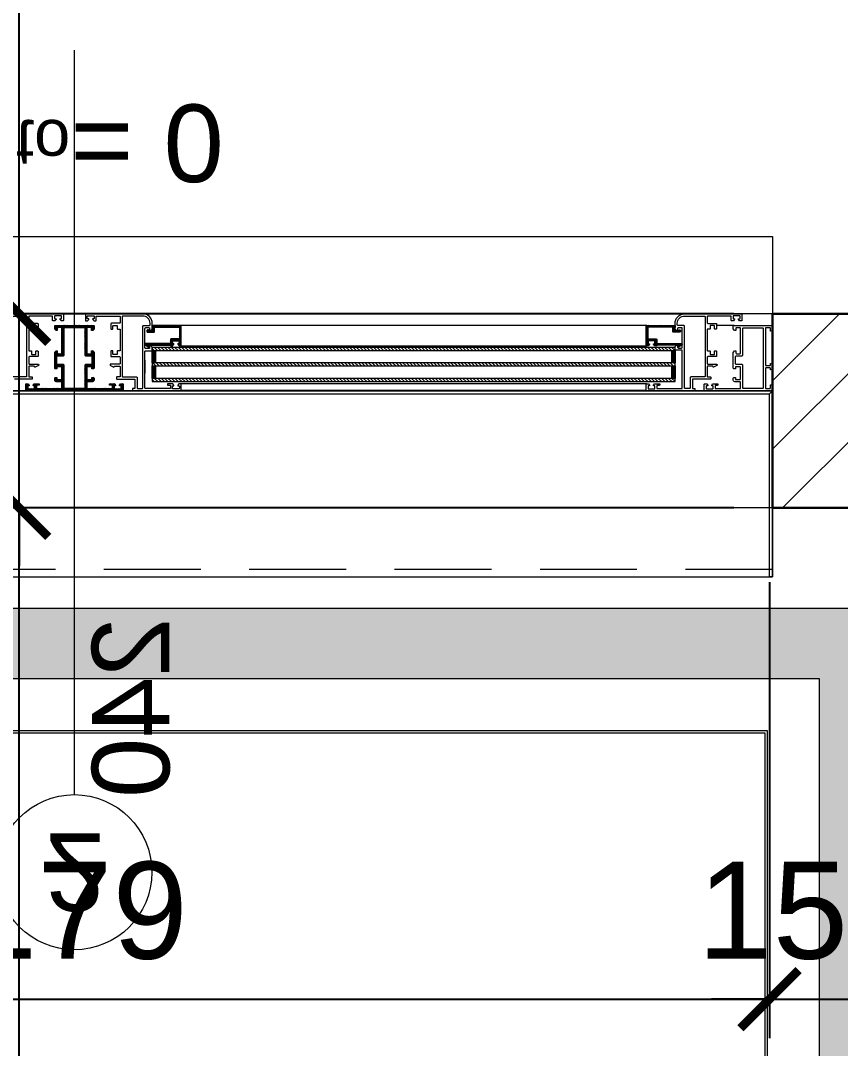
# Model space of a CAD drawing. Header units: centimetres. Extents: x 111832 to 117233, y -55119 to -48329.
# Drawn here: x 114582.4 to 114688.1, y -53204.1 to -53071.5 of the extents above; entities that cross this region are included whole.
import ezdxf

# ---------------------------------------------------------------- set-up
doc = ezdxf.new("R2010")
doc.units = ezdxf.units.CM
doc.header["$LTSCALE"] = 50
doc.header["$MEASUREMENT"] = 0
doc.linetypes.add('CACHE', pattern=[0.375, 0.25, -0.125])
doc.layers.get('0').update_dxf_attribs({"color": 8})
for name, color, linetype, lineweight in [('CONSOLE ISOL.', 214, 'Continuous', 15), ('ISOLATION', 252, 'Continuous', 0), ('MACONNERIE COUPE', 7, 'Continuous', 30), ('MACONNERIE HACHURE', 253, 'Continuous', 13), ('WD_Corner', 154, 'Continuous', 5), ('WINDOWS', 21, 'Continuous', 5)]:
    doc.layers.add(name, color=color, linetype=linetype, lineweight=lineweight)
doc.layers.add('COTE 50ème', color=1, linetype='Continuous')
doc.styles.add('GENERATED_STYLE_1', font='arial.ttf')
doc.styles.add('RS_TXT_50', font='arial.ttf', dxfattribs={"height": 12.5})
doc.dimstyles.new('RS_50CM_LINEAIRE', dxfattribs={"dimscale": 5, "dimtxt": 12.5, "dimasz": 1.5, "dimexe": 1, "dimexo": 2.5, "dimgap": 1, "dimtad": 1, "dimdec": 1, "dimrnd": 0.5, "dimdsep": 46, "dimtxsty": 'RS_TXT_50', "dimblk1": 'ARCHTICK', "dimblk2": 'ARCHTICK', "dimsah": 1, "dimcen": 2.5, "dimdle": 1, "dimclrt": 4, "dimadec": 0, "dimazin": 2, "dimtfac": 1, "dimtdec": 1, "dimtix": 1, "dimtmove": 2, "dimatfit": 3, "dimfxl": 1, "dimtolj": 1, "dimtzin": 0, "dimarcsym": 0})
pattern_1 = [(135, (-46708.70849, -43852.52553), (-0.08838834765, -0.08838834765), [])]

# ---------------------------------------------------------------- blocks, each defined once
blk = doc.blocks.new('DRITARE POS 2')
at = {"layer": 'WINDOWS', "transparency": 33554559}
h = blk.add_hatch(dxfattribs=at)
h.set_pattern_fill('ANSI31', color=256, angle=450)
h.set_pattern_definition([(135, (-46708.71279, -43842.46996), (-0.08838834765, -0.08838834765), [])])
h.paths.add_polyline_path([(-1.74, -12.58), (-1.74, -12.64), (-2.09, -12.64, -0.414214), (-2.15, -12.58), (-2.15, -12.21, -0.247394), (-2.13, -12.16, 1.657435), (-2.37, -12.03), (-2.37, -12.77, 0.414214), (-2.28, -12.86), (-1.81, -12.86, -0.414214), (-1.72, -12.95), (-1.72, -16, -0.414214), (-1.81, -16.09), (-3.16, -16.09, -0.414214), (-3.22, -16.03), (-3.22, -15.03, 0.414214), (-3.31, -14.93), (-3.76, -14.93, -0.414214), (-3.82, -14.88), (-3.82, -11.74, 0.737396), (-3.99, -11.69), (-4.23, -12.04, 0.603122), (-4.15, -12.19), (-4.08, -12.19, -0.414214), (-4.02, -12.25), (-4.02, -14.93), (-4.06, -14.93, 0.414214), (-4.12, -14.99), (-4.12, -15.19, 0.250765), (-4.09, -15.24), (-3.92, -15.37, 0.599022), (-3.84, -15.33), (-3.84, -15.25, -0.414214), (-3.78, -15.19), (-3.52, -15.19, -0.414214), (-3.46, -15.25), (-3.46, -16, -0.414214), (-3.52, -16.05), (-3.78, -16.05, -0.414214), (-3.84, -16), (-3.84, -15.92, 0.599022), (-3.92, -15.88), (-4.09, -16.01, 0.250765), (-4.12, -16.05), (-4.12, -16.26, 0.414214), (-4.06, -16.31), (-1.55, -16.31, 0.414214), (-1.5, -16.26), (-1.5, -12.64), (-1.5, -12.58)])
at = {"layer": 'WINDOWS'}
h = blk.add_hatch(dxfattribs=at)
h.set_pattern_fill('ANSI31', color=140, scale=2.5, angle=450)
h.set_pattern_definition([(135, (-46708.9128, -43852.52553), (-0.2209708691, -0.2209708691), [])])
h.paths.add_polyline_path([(-8.71, -80.01), (-8.71, -12.58), (-8.31, -12.58), (-8.31, -80.01)])
h.paths.add_polyline_path([(-6.71, -80.01), (-6.71, -12.58), (-6.31, -12.58), (-6.31, -80.01)])
h.paths.add_polyline_path([(-4.71, -80.02), (-4.71, -12.58), (-4.31, -12.58), (-4.31, -80.02)])
at = {"layer": 'WINDOWS', "transparency": 33554559}
h = blk.add_hatch(dxfattribs=at)
h.set_pattern_fill('ANSI31', color=140, angle=450)
h.set_pattern_definition([(135, (-46708.90849, -43835.52553), (-0.08838834765, -0.08838834765), [])])
h.paths.add_polyline_path([(-6.71, -12.58), (-8.31, -12.58), (-8.31, -12.98), (-6.71, -12.98)])
h.paths.add_polyline_path([(-4.71, -12.58), (-6.31, -12.58), (-6.31, -12.98), (-4.71, -12.98)])
h.paths.add_polyline_path([(-6.71, -79.61), (-8.31, -79.61), (-8.31, -80.01), (-6.71, -80.01)])
h.paths.add_polyline_path([(-4.71, -79.61), (-6.31, -79.61), (-6.31, -80.01), (-4.71, -80.01)])
h = blk.add_hatch(dxfattribs=at)
h.set_pattern_fill('ANSI31', color=256, angle=450)
h.set_pattern_definition(pattern_1)
h.paths.add_polyline_path([(-1.49, -76.33, 0.414214), (-1.55, -76.27), (-4.06, -76.27, 0.414214), (-4.11, -76.33), (-4.11, -76.54, 0.250765), (-4.09, -76.58), (-3.92, -76.71, 0.599022), (-3.83, -76.67), (-3.83, -76.59, -0.414214), (-3.78, -76.54), (-3.51, -76.54, -0.414214), (-3.46, -76.59), (-3.46, -77.34, -0.414214), (-3.51, -77.39), (-3.78, -77.39, -0.414214), (-3.83, -77.34), (-3.83, -77.26, 0.599022), (-3.92, -77.22), (-4.09, -77.35, 0.250765), (-4.11, -77.39), (-4.11, -77.6, 0.414214), (-4.06, -77.66), (-4.02, -77.66), (-4.02, -80.34, -0.414214), (-4.07, -80.4), (-4.15, -80.4, 0.603122), (-4.23, -80.55), (-3.98, -80.9, 0.737396), (-3.81, -80.85), (-3.81, -77.71, -0.414214), (-3.76, -77.66), (-3.31, -77.66, 0.414214), (-3.22, -77.56), (-3.22, -76.55, -0.414214), (-3.16, -76.5), (-1.81, -76.5, -0.414214), (-1.72, -76.59), (-1.72, -79.63, -0.414214), (-1.81, -79.73), (-2.28, -79.73, 0.414214), (-2.37, -79.82), (-2.37, -80.56, 1.657435), (-2.12, -80.43, -0.247394), (-2.15, -80.38), (-2.15, -80.01, -0.414214), (-2.09, -79.95), (-1.74, -79.95), (-1.74, -80.01), (-1.49, -80.01), (-1.49, -79.95)])
at = {"layer": 'WINDOWS'}
h = blk.add_hatch(dxfattribs=at)
h.set_pattern_fill('ANSI31', color=256, angle=450)
h.set_pattern_definition(pattern_1)
h.paths.add_polyline_path([(-9.61, -85.22, -0.414214), (-9.56, -85.16), (-9.26, -85.16, -0.414214), (-9.2, -85.22), (-9.2, -85.44, 1), (-9, -85.44), (-9, -84.9, 0.250765), (-9.02, -84.86), (-9.19, -84.74, 0.599022), (-9.28, -84.79), (-9.28, -84.87, -0.414214), (-9.33, -84.92), (-9.59, -84.92, -0.414214), (-9.65, -84.87), (-9.65, -84.08, -0.414214), (-9.59, -84.03), (-9.33, -84.03, -0.414214), (-9.28, -84.08), (-9.28, -84.19, 0.599022), (-9.19, -84.24), (-9.02, -84.13, 0.250765), (-9, -84.08), (-9, -83.84, 0.414214), (-9.05, -83.78), (-9.84, -83.78, 0.414214), (-9.89, -83.84), (-9.89, -90.06), (-9.89, -96.27, 0.414214), (-9.84, -96.33), (-9.05, -96.33, 0.414214), (-9, -96.27), (-9, -96.03, 0.250765), (-9.02, -95.98), (-9.19, -95.87, 0.599022), (-9.28, -95.92), (-9.28, -96.03, -0.414214), (-9.33, -96.08), (-9.59, -96.08, -0.414214), (-9.65, -96.03), (-9.65, -95.24, -0.414214), (-9.59, -95.19), (-9.33, -95.19, -0.414214), (-9.28, -95.24), (-9.28, -95.32, 0.599022), (-9.19, -95.37), (-9.02, -95.25, 0.250765), (-9, -95.21), (-9, -94.68, 1), (-9.2, -94.68), (-9.2, -94.89, -0.414214), (-9.26, -94.95), (-9.56, -94.95, -0.414214), (-9.61, -94.89), (-9.61, -91.72, -0.414214), (-9.56, -91.66), (-8.83, -91.66, -0.414214), (-8.74, -91.75), (-8.74, -92.41, 0.414214), (-8.55, -92.59), (-8.29, -92.59, 0.198912), (-8.25, -92.58), (-8.19, -92.52, 0.198912), (-8.18, -92.48), (-8.18, -92.37, 0.414214), (-8.23, -92.31), (-8.4, -92.31, -0.414214), (-8.46, -92.26), (-8.46, -91.75, -0.414214), (-8.36, -91.66), (-6.91, -91.66, -0.414214), (-6.81, -91.75), (-6.81, -92.26, -0.414214), (-6.87, -92.31), (-7.04, -92.31, 0.414214), (-7.09, -92.37), (-7.09, -92.48, 0.198912), (-7.08, -92.52), (-7.02, -92.58, 0.198912), (-6.98, -92.59), (-4.97, -92.59, 0.198912), (-4.93, -92.58), (-4.78, -92.42, 0.198912), (-4.76, -92.38), (-4.76, -92.31, 0.414214), (-4.82, -92.26), (-5, -92.26, -0.340481), (-5.13, -92.16), (-5.13, -91.75, -0.414214), (-5.04, -91.66), (-1.87, -91.66, -0.414214), (-1.77, -91.75), (-1.77, -92.16, -0.414214), (-1.87, -92.26), (-2.09, -92.26, 0.414214), (-2.15, -92.31), (-2.15, -92.38, 0.198912), (-2.13, -92.42), (-1.98, -92.58, 0.198912), (-1.94, -92.59), (-1.55, -92.59, 0.414214), (-1.49, -92.54), (-1.49, -90.06), (-1.49, -87.57, 0.414214), (-1.55, -87.52), (-1.94, -87.52, 0.198912), (-1.98, -87.53), (-2.13, -87.69, 0.198912), (-2.15, -87.73), (-2.15, -87.8, 0.414214), (-2.09, -87.85), (-1.87, -87.85, -0.414214), (-1.77, -87.95), (-1.77, -88.36, -0.414214), (-1.87, -88.45), (-5.04, -88.45, -0.414214), (-5.13, -88.36), (-5.13, -87.95, -0.340481), (-5, -87.85), (-4.82, -87.85, 0.414214), (-4.76, -87.8), (-4.76, -87.73, 0.198912), (-4.78, -87.69), (-4.93, -87.53, 0.198912), (-4.97, -87.52), (-6.98, -87.52, 0.198912), (-7.02, -87.53), (-7.08, -87.59, 0.198912), (-7.09, -87.63), (-7.09, -87.74, 0.414214), (-7.04, -87.8), (-6.87, -87.8, -0.414214), (-6.81, -87.85), (-6.81, -88.36, -0.414214), (-6.91, -88.45), (-8.36, -88.45, -0.414214), (-8.46, -88.36), (-8.46, -87.85, -0.414214), (-8.4, -87.8), (-8.23, -87.8, 0.414214), (-8.18, -87.74), (-8.18, -87.63, 0.198912), (-8.19, -87.59), (-8.25, -87.53, 0.198912), (-8.29, -87.52), (-8.55, -87.52, 0.414214), (-8.74, -87.7), (-8.74, -88.36, -0.414214), (-8.83, -88.45), (-9.56, -88.45, -0.414214), (-9.61, -88.39)])
h.paths.add_polyline_path([(-9.56, -88.73), (-6.63, -88.73), (-6.53, -88.64), (-6.53, -87.89), (-6.44, -87.8), (-5.51, -87.8), (-5.41, -87.89), (-5.41, -88.64), (-5.32, -88.73), (-1.83, -88.73), (-1.77, -88.79), (-1.77, -90.06), (-1.77, -91.32), (-1.83, -91.38), (-5.32, -91.38), (-5.41, -91.47), (-5.41, -92.22), (-5.51, -92.31), (-6.44, -92.31), (-6.53, -92.22), (-6.53, -91.47), (-6.63, -91.38), (-9.56, -91.38), (-9.61, -91.32), (-9.61, -90.06), (-9.61, -88.79)], flags=16)
at = {"layer": 'WINDOWS', "color": 165, "linetype": 'CACHE'}
blk.add_line((-32.9, -180), (-32.9, 0), dxfattribs=at)
at = {"layer": 'WINDOWS'}
for p, q in [((-1.5, -4.97), (-1.5, -7.22)), ((-9.9, -8.75), (-9.9, -10.08)), ((-0.01, -11.48), (0, -81.19)), ((-9.89, -16.28), (-9.89, -76.34)), ((-9, -16.26), (-9, -76.34)), ((-4.11, -76.33), (-4.12, -16.26)), ((-1.5, -16.26), (-1.49, -76.33)), ((-5.98, -80.95), (-7.66, -80.95))]:
    blk.add_line(p, q, dxfattribs=at)
at = {"layer": 'WINDOWS', "color": 165}
blk.add_line((-61.99, -90.06), (34.01, -90.06), dxfattribs=at)
for points in [[(-9.9, 0), (-9.9, -180), (-33.9, -180), (-33.9, 0)], [(-9.9, 0), (-33.9, 0), (-33.9, -0.4), (-10.3, -0.4)], [(-10.3, -179.6), (-10.3, -0.4), (-9.9, 0), (-9.9, -180)], [(0, 0), (0, -180), (10, -180), (10, 0)]]:
    blk.add_lwpolyline(points, close=True, dxfattribs=at)
at = {"layer": 'WINDOWS'}
for points in [[(-7.08, -5), (-7.02, -5.06, 0.198912), (-6.98, -5.08), (-4.97, -5.08, 0.198912), (-4.93, -5.06), (-4.78, -4.91, 0.198912), (-4.76, -4.87), (-4.76, -4.8, 0.414214), (-4.82, -4.74), (-5.01, -4.74, -0.340481), (-5.14, -4.65), (-5.14, -4.24, -0.414214), (-5.04, -4.14), (-1.87, -4.14, -0.414214), (-1.78, -4.24), (-1.78, -4.65, -0.414214), (-1.87, -4.74), (-2.09, -4.74, 0.414214), (-2.15, -4.8), (-2.15, -4.87, 0.198912), (-2.13, -4.91), (-1.98, -5.06, 0.198912), (-1.94, -5.08), (-1.55, -5.08, 0.414214), (-1.5, -5.02), (-1.5, -0.06, 0.414214), (-1.55, 0), (-2.13, 0, 0.322823), (-2.19, -0.04), (-2.24, -0.21, 0.511918), (-2.19, -0.28), (-1.87, -0.28, -0.414214), (-1.78, -0.37), (-1.78, -0.84, -0.414214), (-1.87, -0.93), (-6.57, -0.93, -0.414214), (-6.67, -0.84), (-6.67, -0.37, -0.414214), (-6.57, -0.28), (-6.44, -0.28, 0.511918), (-6.39, -0.21), (-6.45, -0.04, 0.322823), (-6.5, 0), (-7.12, 0, 0.322823), (-7.17, -0.04), (-7.23, -0.21, 0.511918), (-7.17, -0.28), (-7.04, -0.28, -0.414214), (-6.95, -0.37), (-6.95, -0.84, -0.414214), (-7.04, -0.93), (-9.52, -0.93, -0.414214), (-9.62, -0.84), (-9.62, -0.37, -0.414214), (-9.52, -0.28), (-9.21, -0.28, 0.511918), (-9.15, -0.21), (-9.21, -0.04, 0.322823), (-9.26, 0), (-9.84, 0, 0.414214), (-9.9, -0.06), (-9.9, -8.75, 0.414214), (-9.84, -8.81), (-9.06, -8.81, 0.414214), (-9, -8.75), (-9, -8.51, 0.250765), (-9.03, -8.47), (-9.19, -8.35, 0.599022), (-9.28, -8.4), (-9.28, -8.51, -0.414214), (-9.34, -8.57), (-9.6, -8.57, -0.414214), (-9.65, -8.51), (-9.65, -7.73, -0.414214), (-9.6, -7.67), (-9.34, -7.67, -0.414214), (-9.28, -7.73), (-9.28, -7.8, 0.599022), (-9.19, -7.85), (-9.03, -7.74, 0.250765), (-9, -7.69), (-9, -7.16, 1), (-9.21, -7.16), (-9.21, -7.37, -0.414214), (-9.26, -7.43), (-9.56, -7.43, -0.414214), (-9.62, -7.37), (-9.62, -4.2, -0.414214), (-9.56, -4.14), (-8.83, -4.14, -0.414214), (-8.74, -4.24), (-8.74, -4.89, 0.414214), (-8.55, -5.08), (-8.3, -5.08, 0.198912), (-8.26, -5.06), (-8.2, -5, 0.198912), (-8.18, -4.96), (-8.18, -4.85, 0.414214), (-8.24, -4.8), (-8.4, -4.8, -0.414214), (-8.46, -4.74), (-8.46, -4.24, -0.414214), (-8.37, -4.14), (-6.91, -4.14, -0.414214), (-6.82, -4.24), (-6.82, -4.74, -0.414214), (-6.87, -4.8), (-7.04, -4.8, 0.414214), (-7.1, -4.85), (-7.1, -4.96, 0.198912)], [(0, -4.01, 0.414214), (-0.06, -3.96), (-0.84, -3.96, 0.414214), (-0.9, -4.01), (-0.9, -4.22, 0.250765), (-0.88, -4.27), (-0.71, -4.4, 0.599022), (-0.62, -4.35), (-0.62, -4.26, -0.414214), (-0.56, -4.2), (-0.3, -4.2, -0.414214), (-0.25, -4.26), (-0.25, -5.04, -0.414214), (-0.3, -5.1), (-0.56, -5.1, -0.414214), (-0.62, -5.04), (-0.62, -4.95, 0.599022), (-0.71, -4.9), (-0.88, -5.03, 0.250765), (-0.9, -5.08), (-0.9, -5.28, 0.414214), (-0.84, -5.34), (-0.34, -5.34, -0.414214), (-0.28, -5.39), (-0.28, -8.34, -0.414214), (-0.38, -8.44), (-1.12, -8.44, -0.414214), (-1.22, -8.34), (-1.22, -7.32, 0.414214), (-1.31, -7.22), (-1.87, -7.22, 0.414214), (-1.96, -7.32), (-1.96, -7.45, 0.414214), (-1.91, -7.5), (-1.55, -7.5, -0.414214), (-1.5, -7.56), (-1.5, -8.01, -0.414214), (-1.55, -8.06), (-1.91, -8.06, 0.414214), (-1.96, -8.12), (-1.96, -8.38, -0.414214), (-2.02, -8.44), (-4.71, -8.44, -0.414214), (-4.76, -8.38), (-4.76, -8.12, 0.414214), (-4.82, -8.06), (-5.17, -8.06, -0.414214), (-5.23, -8.01), (-5.23, -7.56, -0.414214), (-5.17, -7.5), (-4.82, -7.5, 0.414214), (-4.76, -7.45), (-4.76, -7.32, 0.414214), (-4.86, -7.22), (-5.42, -7.22, 0.414214), (-5.51, -7.32), (-5.51, -8.34, -0.414214), (-5.6, -8.44), (-6.39, -8.44, -0.414214), (-6.48, -8.34), (-6.48, -7.22, 0.809546), (-6.66, -7.19), (-6.85, -7.61, 0.543142), (-6.8, -7.69, -0.414214), (-6.74, -7.75), (-6.74, -8.34, -0.414214), (-6.84, -8.44), (-8.07, -8.44, -0.414214), (-8.12, -8.38), (-8.12, -8.03, 0.414214), (-8.18, -7.97), (-8.35, -7.97, 0.414214), (-8.4, -8.03), (-8.4, -10.25, -0.414214), (-8.5, -10.34), (-9.56, -10.34, -0.414214), (-9.62, -10.29), (-9.62, -10.08, 0.414214), (-9.67, -10.02), (-9.84, -10.02, 0.414214), (-9.9, -10.08), (-9.9, -16.26, 0.414214), (-9.84, -16.31), (-9.06, -16.31, 0.414214), (-9, -16.26), (-9, -16.05, 0.250765), (-9.03, -16.01), (-9.19, -15.88, 0.599022), (-9.28, -15.92), (-9.28, -16.02, -0.414214), (-9.34, -16.07), (-9.6, -16.07, -0.414214), (-9.65, -16.02), (-9.65, -15.23, -0.414214), (-9.6, -15.18), (-9.34, -15.18, -0.414214), (-9.28, -15.23), (-9.28, -15.33, 0.599022), (-9.19, -15.37), (-9.03, -15.24, 0.250765), (-9, -15.19), (-9, -14.62, 0.414214), (-9.06, -14.56), (-9.15, -14.56, 0.414214), (-9.21, -14.62), (-9.21, -14.88, -0.414214), (-9.26, -14.93), (-9.56, -14.93, -0.414214), (-9.62, -14.88), (-9.62, -11.7, -0.414214), (-9.56, -11.65), (-4.73, -11.65, -0.414214), (-4.68, -11.7), (-4.68, -12.53, 0.414214), (-4.62, -12.58), (-4.23, -12.58, 0.198912), (-4.19, -12.56), (-4.04, -12.41, 0.198912), (-4.02, -12.37), (-4.02, -12.3, 0.414214), (-4.08, -12.25), (-4.3, -12.25, -0.414214), (-4.4, -12.15), (-4.4, -11.74, -0.414214), (-4.3, -11.65), (-1.87, -11.65, -0.414214), (-1.78, -11.74), (-1.78, -12.15, -0.414214), (-1.87, -12.25), (-2.09, -12.25, 0.414214), (-2.15, -12.3), (-2.15, -12.37, 0.198912), (-2.13, -12.41), (-1.98, -12.56, 0.198912), (-1.94, -12.58), (-1.22, -12.58, 0.414214), (0, -11.37)], [(-1.5, -12.21, 0.414214), (-1.4, -12.3), (-1.18, -12.3), (-1.18, -12.3, 0.414214), (-0.28, -11.37), (-0.28, -8.77, 0.414214), (-0.34, -8.72), (-8.07, -8.72, 0.414214), (-8.12, -8.77), (-8.12, -10.53, -0.414214), (-8.22, -10.62), (-9.52, -10.62, 0.414214), (-9.62, -10.71), (-9.62, -11.27, 0.414214), (-9.52, -11.37), (-1.59, -11.37, -0.414214), (-1.5, -11.46)], [(-1.74, -12.64), (-2.09, -12.64, -0.414214), (-2.15, -12.58), (-2.15, -12.21, -0.247394), (-2.13, -12.16, 1.657435), (-2.37, -12.03), (-2.37, -12.77, 0.414214), (-2.28, -12.86), (-1.81, -12.86, -0.414214), (-1.72, -12.95), (-1.72, -16, -0.414214), (-1.81, -16.09), (-3.16, -16.09, -0.414214), (-3.22, -16.03), (-3.22, -15.03, 0.414214), (-3.31, -14.93), (-3.76, -14.93, -0.414214), (-3.82, -14.88), (-3.82, -11.74, 0.737396), (-3.99, -11.69), (-4.23, -12.04, 0.603122), (-4.15, -12.19), (-4.08, -12.19, -0.414214), (-4.02, -12.25), (-4.02, -14.93), (-4.06, -14.93, 0.414214), (-4.12, -14.99), (-4.12, -15.19, 0.250765), (-4.09, -15.24), (-3.92, -15.37, 0.599022), (-3.84, -15.33), (-3.84, -15.25, -0.414214), (-3.78, -15.19), (-3.52, -15.19, -0.414214), (-3.46, -15.25), (-3.46, -16, -0.414214), (-3.52, -16.05), (-3.78, -16.05, -0.414214), (-3.84, -16), (-3.84, -15.92, 0.599022), (-3.92, -15.88), (-4.09, -16.01, 0.250765), (-4.12, -16.05), (-4.12, -16.26, 0.414214), (-4.06, -16.31), (-1.55, -16.31, 0.414214), (-1.5, -16.26), (-1.5, -12.64), (-1.5, -12.58), (-1.74, -12.58)], [(0, -88.58, -0.414214), (-0.06, -88.64), (-0.84, -88.64, -0.414214), (-0.9, -88.58), (-0.9, -88.38, -0.250765), (-0.87, -88.33), (-0.7, -88.2, -0.599022), (-0.62, -88.24), (-0.62, -88.34, 0.414214), (-0.56, -88.39), (-0.3, -88.39, 0.414214), (-0.24, -88.34), (-0.24, -87.55, 0.414214), (-0.3, -87.5), (-0.56, -87.5, 0.414214), (-0.62, -87.55), (-0.62, -87.65, -0.599022), (-0.7, -87.69), (-0.87, -87.56, -0.250765), (-0.9, -87.52), (-0.9, -87.31, -0.414214), (-0.84, -87.26), (-0.34, -87.26, 0.414214), (-0.28, -87.2), (-0.28, -84.25, 0.414214), (-0.37, -84.16), (-1.12, -84.16, 0.414214), (-1.21, -84.25), (-1.21, -85.28, -0.414214), (-1.31, -85.37), (-1.87, -85.37, -0.414214), (-1.96, -85.28), (-1.96, -85.15, -0.414214), (-1.9, -85.09), (-1.55, -85.09, 0.414214), (-1.49, -85.03), (-1.49, -84.59, 0.414214), (-1.55, -84.53), (-1.9, -84.53, -0.414214), (-1.96, -84.47), (-1.96, -84.21, 0.414214), (-2.02, -84.16), (-4.7, -84.16, 0.414214), (-4.76, -84.21), (-4.76, -84.47, -0.414214), (-4.82, -84.53), (-5.17, -84.53, 0.414214), (-5.23, -84.59), (-5.23, -85.03, 0.414214), (-5.17, -85.09), (-4.82, -85.09, -0.414214), (-4.76, -85.15), (-4.76, -85.28, -0.414214), (-4.85, -85.37), (-5.41, -85.37, -0.414214), (-5.51, -85.28), (-5.51, -84.25, 0.414214), (-5.6, -84.16), (-6.38, -84.16, 0.414214), (-6.48, -84.25), (-6.48, -85.37, -0.809546), (-6.66, -85.41), (-6.85, -84.98, -0.543142), (-6.79, -84.9, 0.414214), (-6.74, -84.85), (-6.74, -84.25, 0.414214), (-6.83, -84.16), (-8.06, -84.16, 0.414214), (-8.12, -84.21), (-8.12, -84.57, -0.414214), (-8.18, -84.62), (-8.34, -84.62, -0.414214), (-8.4, -84.57), (-8.4, -82.35, 0.414214), (-8.49, -82.25), (-9.56, -82.25, 0.414214), (-9.61, -82.31), (-9.61, -82.51, -0.414214), (-9.67, -82.57), (-9.84, -82.57, -0.414214), (-9.89, -82.51), (-9.89, -76.34, -0.414214), (-9.84, -76.28), (-9.05, -76.28, -0.414214), (-9, -76.34), (-9, -76.54, -0.250765), (-9.02, -76.59), (-9.19, -76.72, -0.599022), (-9.28, -76.67), (-9.28, -76.58, 0.414214), (-9.33, -76.52), (-9.59, -76.52, 0.414214), (-9.65, -76.58), (-9.65, -77.36, 0.414214), (-9.59, -77.42), (-9.33, -77.42, 0.414214), (-9.28, -77.36), (-9.28, -77.27, -0.599022), (-9.19, -77.22), (-9.02, -77.35, -0.250765), (-9, -77.4), (-9, -77.98, -0.414214), (-9.05, -78.03), (-9.15, -78.03, -0.414214), (-9.2, -77.98), (-9.2, -77.72, 0.414214), (-9.26, -77.66), (-9.56, -77.66, 0.414214), (-9.61, -77.72), (-9.61, -80.89, 0.414214), (-9.56, -80.95), (-4.82, -80.95, 0.414214), (-4.76, -80.89), (-4.76, -80.07, -0.414214), (-4.71, -80.01), (-4.32, -80.01, -0.198912), (-4.28, -80.03), (-4.13, -80.18, -0.198912), (-4.11, -80.22), (-4.11, -80.29, -0.414214), (-4.17, -80.35), (-4.39, -80.35, 0.414214), (-4.48, -80.44), (-4.48, -80.85, 0.414214), (-4.39, -80.95), (-1.87, -80.95, 0.414214), (-1.77, -80.85), (-1.77, -80.44, 0.414214), (-1.87, -80.35), (-2.09, -80.35, -0.414214), (-2.15, -80.29), (-2.15, -80.22, -0.198912), (-2.13, -80.18), (-1.98, -80.03, -0.198912), (-1.94, -80.01), (-1.21, -80.01, -0.414214), (0, -81.23)], [(-1.74, -79.95), (-2.09, -79.95, 0.414214), (-2.15, -80.01), (-2.15, -80.38, 0.247394), (-2.12, -80.43, -1.657435), (-2.37, -80.56), (-2.37, -79.82, -0.414214), (-2.28, -79.73), (-1.81, -79.73, 0.414214), (-1.72, -79.63), (-1.72, -76.59, 0.414214), (-1.81, -76.5), (-3.16, -76.5, 0.414214), (-3.22, -76.55), (-3.22, -77.56, -0.414214), (-3.31, -77.66), (-3.76, -77.66, 0.414214), (-3.81, -77.71), (-3.81, -80.85, -0.737396), (-3.98, -80.9), (-4.23, -80.55, -0.603122), (-4.15, -80.4), (-4.07, -80.4, 0.414214), (-4.02, -80.34), (-4.02, -77.66), (-4.06, -77.66, -0.414214), (-4.11, -77.6), (-4.11, -77.39, -0.250765), (-4.09, -77.35), (-3.92, -77.22, -0.599022), (-3.83, -77.26), (-3.83, -77.34, 0.414214), (-3.78, -77.39), (-3.51, -77.39, 0.414214), (-3.46, -77.34), (-3.46, -76.59, 0.414214), (-3.51, -76.54), (-3.78, -76.54, 0.414214), (-3.83, -76.59), (-3.83, -76.67, -0.599022), (-3.92, -76.71), (-4.09, -76.58, -0.250765), (-4.11, -76.54), (-4.11, -76.33, -0.414214), (-4.06, -76.27), (-1.55, -76.27, -0.414214), (-1.49, -76.33), (-1.49, -79.95), (-1.49, -80.01), (-1.74, -80.01)], [(-1.49, -80.39, -0.414214), (-1.4, -80.29), (-1.18, -80.29), (-1.18, -80.29, -0.414214), (-0.28, -81.23), (-0.28, -83.82, -0.414214), (-0.34, -83.88), (-8.06, -83.88, -0.414214), (-8.12, -83.82), (-8.12, -82.07, 0.414214), (-8.21, -81.97), (-9.52, -81.97, -0.414214), (-9.61, -81.88), (-9.61, -81.32, -0.414214), (-9.52, -81.23), (-1.59, -81.23, 0.414214), (-1.49, -81.13)], [(-1.49, -90.06), (-1.49, -87.57, 0.414214), (-1.55, -87.52), (-1.94, -87.52, 0.198912), (-1.98, -87.53), (-2.13, -87.69, 0.198912), (-2.15, -87.73), (-2.15, -87.8, 0.414214), (-2.09, -87.85), (-1.87, -87.85, -0.414214), (-1.77, -87.95), (-1.77, -88.36, -0.414214), (-1.87, -88.45), (-5.04, -88.45, -0.414214), (-5.13, -88.36), (-5.13, -87.95, -0.340481), (-5, -87.85), (-4.82, -87.85, 0.414214), (-4.76, -87.8), (-4.76, -87.73, 0.198912), (-4.78, -87.69), (-4.93, -87.53, 0.198912), (-4.97, -87.52), (-6.98, -87.52, 0.198912), (-7.02, -87.53), (-7.08, -87.59, 0.198912), (-7.09, -87.63), (-7.09, -87.74, 0.414214), (-7.04, -87.8), (-6.87, -87.8, -0.414214), (-6.81, -87.85), (-6.81, -88.36, -0.414214), (-6.91, -88.45), (-8.36, -88.45, -0.414214), (-8.46, -88.36), (-8.46, -87.85, -0.414214), (-8.4, -87.8), (-8.23, -87.8, 0.414214), (-8.18, -87.74), (-8.18, -87.63, 0.198912), (-8.19, -87.59), (-8.25, -87.53, 0.198912), (-8.29, -87.52), (-8.55, -87.52, 0.414214), (-8.74, -87.7), (-8.74, -88.36, -0.414214), (-8.83, -88.45), (-9.56, -88.45, -0.414214), (-9.61, -88.39), (-9.61, -85.22, -0.414214), (-9.56, -85.16), (-9.26, -85.16, -0.414214), (-9.2, -85.22), (-9.2, -85.44, 1), (-9, -85.44), (-9, -84.9, 0.250765), (-9.02, -84.86), (-9.19, -84.74, 0.599022), (-9.28, -84.79), (-9.28, -84.87, -0.414214), (-9.33, -84.92), (-9.59, -84.92, -0.414214), (-9.65, -84.87), (-9.65, -84.08, -0.414214), (-9.59, -84.03), (-9.33, -84.03, -0.414214), (-9.28, -84.08), (-9.28, -84.19, 0.599022), (-9.19, -84.24), (-9.02, -84.13, 0.250765), (-9, -84.08), (-9, -83.84, 0.414214), (-9.05, -83.78), (-9.84, -83.78, 0.414214), (-9.89, -83.84), (-9.89, -90.06), (-9.89, -96.27, 0.414214), (-9.84, -96.33), (-9.05, -96.33, 0.414214), (-9, -96.27), (-9, -96.03, 0.250765), (-9.02, -95.98), (-9.19, -95.87, 0.599022), (-9.28, -95.92), (-9.28, -96.03, -0.414214), (-9.33, -96.08), (-9.59, -96.08, -0.414214), (-9.65, -96.03), (-9.65, -95.24, -0.414214), (-9.59, -95.19), (-9.33, -95.19, -0.414214), (-9.28, -95.24), (-9.28, -95.32, 0.599022), (-9.19, -95.37), (-9.02, -95.25, 0.250765), (-9, -95.21), (-9, -94.68, 1), (-9.2, -94.68), (-9.2, -94.89, -0.414214), (-9.26, -94.95), (-9.56, -94.95, -0.414214), (-9.61, -94.89), (-9.61, -91.72, -0.414214), (-9.56, -91.66), (-8.83, -91.66, -0.414214), (-8.74, -91.75), (-8.74, -92.41, 0.414214), (-8.55, -92.59), (-8.29, -92.59, 0.198912), (-8.25, -92.58), (-8.19, -92.52, 0.198912), (-8.18, -92.48), (-8.18, -92.37, 0.414214), (-8.23, -92.31), (-8.4, -92.31, -0.414214), (-8.46, -92.26), (-8.46, -91.75, -0.414214), (-8.36, -91.66), (-6.91, -91.66, -0.414214), (-6.81, -91.75), (-6.81, -92.26, -0.414214), (-6.87, -92.31), (-7.04, -92.31, 0.414214), (-7.09, -92.37), (-7.09, -92.48, 0.198912), (-7.08, -92.52), (-7.02, -92.58, 0.198912), (-6.98, -92.59), (-4.97, -92.59, 0.198912), (-4.93, -92.58), (-4.78, -92.42, 0.198912), (-4.76, -92.38), (-4.76, -92.31, 0.414214), (-4.82, -92.26), (-5, -92.26, -0.340481), (-5.13, -92.16), (-5.13, -91.75, -0.414214), (-5.04, -91.66), (-1.87, -91.66, -0.414214), (-1.77, -91.75), (-1.77, -92.16, -0.414214), (-1.87, -92.26), (-2.09, -92.26, 0.414214), (-2.15, -92.31), (-2.15, -92.38, 0.198912), (-2.13, -92.42), (-1.98, -92.58, 0.198912), (-1.94, -92.59), (-1.55, -92.59, 0.414214), (-1.49, -92.54)], [(-1.49, -99.72, 0.414214), (-1.4, -99.82), (-1.18, -99.82), (-1.18, -99.82, 0.414214), (-0.28, -98.88), (-0.28, -96.29, 0.414214), (-0.34, -96.23), (-8.06, -96.23, 0.414214), (-8.12, -96.29), (-8.12, -98.04, -0.414214), (-8.21, -98.14), (-9.52, -98.14, 0.414214), (-9.61, -98.23), (-9.61, -98.79, 0.414214), (-9.52, -98.88), (-1.59, -98.88, -0.414214), (-1.49, -98.98)]]:
    blk.add_lwpolyline(points, format="xyb", close=True, dxfattribs=at)
for points in [[(-9.9, -180), (-9.9, 0), (0, 0), (0, -180)], [(-1.78, -1.27), (-1.83, -1.21), (-9.56, -1.21), (-9.62, -1.27), (-9.62, -3.81), (-9.56, -3.86), (-6.63, -3.86), (-6.54, -3.96), (-6.54, -4.7), (-6.44, -4.8), (-5.51, -4.8), (-5.42, -4.7), (-5.42, -3.96), (-5.32, -3.86), (-1.83, -3.86), (-1.78, -3.81)], [(-1.77, -90.06), (-1.77, -88.79), (-1.83, -88.73), (-5.32, -88.73), (-5.41, -88.64), (-5.41, -87.89), (-5.51, -87.8), (-6.44, -87.8), (-6.53, -87.89), (-6.53, -88.64), (-6.63, -88.73), (-9.56, -88.73), (-9.61, -88.79), (-9.61, -90.06), (-9.61, -91.32), (-9.56, -91.38), (-6.63, -91.38), (-6.53, -91.47), (-6.53, -92.22), (-6.44, -92.31), (-5.51, -92.31), (-5.41, -92.22), (-5.41, -91.47), (-5.32, -91.38), (-1.83, -91.38), (-1.77, -91.32)]]:
    blk.add_lwpolyline(points, close=True, dxfattribs=at)
at = {"layer": 'WINDOWS', "color": 140}
for points in [[(-8.71, -80.01), (-8.71, -12.58), (-8.31, -12.58), (-8.31, -80.01)], [(-6.71, -12.58), (-8.31, -12.58), (-8.31, -12.98), (-6.71, -12.98)], [(-6.71, -80.01), (-6.71, -12.58), (-6.31, -12.58), (-6.31, -80.01)], [(-4.71, -12.58), (-6.31, -12.58), (-6.31, -12.98), (-4.71, -12.98)], [(-4.71, -80.02), (-4.71, -12.58), (-4.31, -12.58), (-4.31, -80.02)], [(-6.71, -79.61), (-8.31, -79.61), (-8.31, -80.01), (-6.71, -80.01)], [(-4.71, -79.61), (-6.31, -79.61), (-6.31, -80.01), (-4.71, -80.01)]]:
    blk.add_lwpolyline(points, close=True, dxfattribs=at)
at = {"layer": 'WINDOWS', "color": 165}
blk.add_lwpolyline([(-71.99, -80.06, 1), (-71.99, -100.06, 1)], format="xyb", close=True, dxfattribs=at)
at = {"layer": 'WINDOWS'}
blk.add_lwpolyline([(0, -98.88), (0, -91.53, 0.414214), (-0.06, -91.47), (-0.84, -91.47, 0.414214), (-0.9, -91.53), (-0.9, -91.74, 0.250765), (-0.87, -91.78), (-0.7, -91.91, 0.599022), (-0.62, -91.87), (-0.62, -91.77, -0.414214), (-0.56, -91.72), (-0.3, -91.72, -0.414214), (-0.24, -91.77), (-0.24, -92.56, -0.414214), (-0.3, -92.61), (-0.56, -92.61, -0.414214), (-0.62, -92.56), (-0.62, -92.46, 0.599022), (-0.7, -92.42), (-0.87, -92.55, 0.250765), (-0.9, -92.59), (-0.9, -92.8, 0.414214), (-0.84, -92.86), (-0.34, -92.86, -0.414214), (-0.28, -92.91), (-0.28, -95.86, -0.414214), (-0.37, -95.95), (-1.12, -95.95, -0.414214), (-1.21, -95.86), (-1.21, -94.83, 0.414214), (-1.31, -94.74), (-1.87, -94.74, 0.414214), (-1.96, -94.83), (-1.96, -94.96, 0.414214), (-1.9, -95.02), (-1.55, -95.02, -0.414214), (-1.49, -95.08), (-1.49, -95.52, -0.414214), (-1.55, -95.58), (-1.9, -95.58, 0.414214), (-1.96, -95.64), (-1.96, -95.9, -0.414214), (-2.02, -95.95), (-4.7, -95.95, -0.414214), (-4.76, -95.9), (-4.76, -95.64, 0.414214), (-4.82, -95.58), (-5.17, -95.58, -0.414214), (-5.23, -95.52), (-5.23, -95.08, -0.414214), (-5.17, -95.02), (-4.82, -95.02, 0.414214), (-4.76, -94.96), (-4.76, -94.83, 0.414214), (-4.85, -94.74), (-5.41, -94.74, 0.414214), (-5.51, -94.83), (-5.51, -95.86, -0.414214), (-5.6, -95.95), (-6.38, -95.95, -0.414214), (-6.48, -95.86), (-6.48, -94.74, 0.809546), (-6.66, -94.7), (-6.85, -95.13, 0.543142), (-6.79, -95.21, -0.414214), (-6.74, -95.26), (-6.74, -95.86, -0.414214), (-6.83, -95.95), (-8.06, -95.95, -0.414214), (-8.12, -95.9), (-8.12, -95.54, 0.414214), (-8.18, -95.49), (-8.34, -95.49, 0.414214), (-8.4, -95.54), (-8.4, -97.76, -0.414214)], format="xyb", dxfattribs=at)
at = {"layer": 'WINDOWS', "color": 165, "char_height": 10, "attachment_point": 7, "style": 'GENERATED_STYLE_1'}
for s, insert, rotation in [('\\A1;\\pt0;P{\\H0.6x;neto}= 0', (27.15, -116.22), 90), ('\\A1;\\pt0;240{\\H0.66x;\\S^  ;}', (-39.11, -74.88), 180), ('\\A1;\\pt0;2', (-66.99, -93.87), 90)]:
    blk.add_mtext(s, dxfattribs=dict(at, insert=insert, rotation=rotation))
blk = doc.blocks.new('_ArchTick')
at = {"color": 0, "linetype": 'ByBlock', "const_width": 0.15}
blk.add_lwpolyline([(-0.5, -0.5), (0.5, 0.5)], dxfattribs=at)
blk = doc.blocks.new('*D1205')
at = {"layer": 'COTE 50ème', "color": 0, "lineweight": -2, "ltscale": 0.5, "transparency": 16777216}
for p, q in [((114678.97, -53143.96), (114678.97, -53202.74)), ((114499.77, -53149.86), (114499.77, -53202.74)), ((114494.77, -53197.74), (114683.97, -53197.74))]:
    blk.add_line(p, q, dxfattribs=at)
at = {"layer": 'Defpoints', "color": 0, "ltscale": 0.5, "transparency": 16777216}
for p in [(114678.97, -53131.46), (114499.77, -53137.36), (114678.97, -53197.74)]:
    blk.add_point(p, dxfattribs=at)
at = {"layer": 'COTE 50ème', "color": 0, "lineweight": -2, "ltscale": 0.5, "transparency": 16777216, "xscale": 7.5, "yscale": 7.5, "zscale": 7.5, "rotation": 180}
blk.add_blockref('_ArchTick', (114499.77, -53197.74), dxfattribs=at)
at = {"layer": 'COTE 50ème', "color": 0, "lineweight": -2, "ltscale": 0.5, "transparency": 16777216, "xscale": 7.5, "yscale": 7.5, "zscale": 7.5}
blk.add_blockref('_ArchTick', (114678.97, -53197.74), dxfattribs=at)
at = {"layer": 'COTE 50ème', "color": 4, "ltscale": 0.5, "transparency": 16777216, "insert": (114589.37, -53186.35), "char_height": 12.5, "attachment_point": 5, "style": 'RS_TXT_50'}
blk.add_mtext('\\A1;179', dxfattribs=at)
blk = doc.blocks.new('*D1206')
at = {"layer": 'COTE 50ème', "color": 0, "lineweight": -2, "ltscale": 0.5, "transparency": 16777216}
for p, q in [((114678.97, -53143.96), (114678.97, -53202.74)), ((114694.37, -53143.11), (114694.37, -53202.74)), ((114678.97, -53197.74), (114671.47, -53197.74)), ((114678.97, -53197.74), (114694.37, -53197.74)), ((114694.37, -53197.74), (114701.87, -53197.74))]:
    blk.add_line(p, q, dxfattribs=at)
at = {"layer": 'Defpoints', "color": 0, "ltscale": 0.5, "transparency": 16777216}
for p in [(114694.37, -53130.61), (114678.97, -53131.46), (114694.37, -53197.74)]:
    blk.add_point(p, dxfattribs=at)
at = {"layer": 'COTE 50ème', "color": 0, "lineweight": -2, "ltscale": 0.5, "transparency": 16777216, "xscale": 7.5, "yscale": 7.5, "zscale": 7.5}
blk.add_blockref('_ArchTick', (114678.97, -53197.74), dxfattribs=at)
at = {"layer": 'COTE 50ème', "color": 0, "lineweight": -2, "ltscale": 0.5, "transparency": 16777216, "xscale": 7.5, "yscale": 7.5, "zscale": 7.5, "rotation": 180}
blk.add_blockref('_ArchTick', (114694.37, -53197.74), dxfattribs=at)
at = {"layer": 'COTE 50ème', "color": 4, "ltscale": 0.5, "transparency": 16777216, "insert": (114686.67, -53186.35), "char_height": 12.5, "attachment_point": 5, "style": 'RS_TXT_50'}
blk.add_mtext('\\A1;15.5', dxfattribs=at)
blk = doc.blocks.new('*D1219')
at = {"layer": 'COTE 50ème', "color": 0, "lineweight": -2, "ltscale": 0.5, "transparency": 16777216}
for p, q in [((113884.37, -53194.86), (113884.37, -53315.03)), ((114694.37, -53284.86), (114694.37, -53315.03)), ((113879.37, -53310.03), (114699.37, -53310.03))]:
    blk.add_line(p, q, dxfattribs=at)
at = {"layer": 'Defpoints', "color": 0, "ltscale": 0.5, "transparency": 16777216}
for p in [(113884.37, -53182.36), (114694.37, -53272.36), (114694.37, -53310.03)]:
    blk.add_point(p, dxfattribs=at)
at = {"layer": 'COTE 50ème', "color": 0, "lineweight": -2, "ltscale": 0.5, "transparency": 16777216, "xscale": 7.5, "yscale": 7.5, "zscale": 7.5, "rotation": 180}
blk.add_blockref('_ArchTick', (113884.37, -53310.03), dxfattribs=at)
at = {"layer": 'COTE 50ème', "color": 0, "lineweight": -2, "ltscale": 0.5, "transparency": 16777216, "xscale": 7.5, "yscale": 7.5, "zscale": 7.5}
blk.add_blockref('_ArchTick', (114694.37, -53310.03), dxfattribs=at)
at = {"layer": 'COTE 50ème', "color": 4, "ltscale": 0.5, "transparency": 16777216, "insert": (114289.37, -53298.65), "char_height": 12.5, "attachment_point": 5, "style": 'RS_TXT_50'}
blk.add_mtext('\\A1;810', dxfattribs=at)
blk = doc.blocks.new('*D1289')
at = {"layer": 'COTE 50ème', "color": 0, "lineweight": -2, "ltscale": 0.5, "transparency": 16777216}
for p, q in [((114582.2, -53602.36), (114582.2, -53129.36)), ((114674.37, -53134.36), (114577.2, -53134.36)), ((114611.87, -53597.36), (114577.2, -53597.36))]:
    blk.add_line(p, q, dxfattribs=at)
at = {"layer": 'Defpoints', "color": 0, "ltscale": 0.5, "transparency": 16777216}
for p in [(114582.2, -53134.36), (114686.87, -53134.36), (114624.37, -53597.36)]:
    blk.add_point(p, dxfattribs=at)
at = {"layer": 'COTE 50ème', "color": 0, "lineweight": -2, "ltscale": 0.5, "transparency": 16777216, "xscale": 7.5, "yscale": 7.5, "zscale": 7.5}
for p, rotation in [((114582.2, -53134.36), 90), ((114582.2, -53597.36), 270)]:
    blk.add_blockref('_ArchTick', p, dxfattribs=dict(at, rotation=rotation))
at = {"layer": 'COTE 50ème', "color": 4, "ltscale": 0.5, "transparency": 16777216, "insert": (114570.81, -53365.86), "char_height": 12.5, "attachment_point": 5, "rotation": 90, "style": 'RS_TXT_50'}
blk.add_mtext('\\A1;463', dxfattribs=at)
blk = doc.blocks.new('*D1290')
at = {"layer": 'COTE 50ème', "color": 0, "lineweight": -2, "ltscale": 0.5, "transparency": 16777216}
for p, q in [((114582.2, -53109.36), (114582.2, -53101.86)), ((114674.37, -53109.36), (114577.2, -53109.36)), ((114582.2, -53134.36), (114582.2, -53109.36)), ((114674.37, -53134.36), (114577.2, -53134.36)), ((114582.2, -53134.36), (114582.2, -53141.86))]:
    blk.add_line(p, q, dxfattribs=at)
at = {"layer": 'Defpoints', "color": 0, "ltscale": 0.5, "transparency": 16777216}
for p in [(114582.2, -53109.36), (114686.87, -53109.36), (114686.87, -53134.36)]:
    blk.add_point(p, dxfattribs=at)
at = {"layer": 'COTE 50ème', "color": 0, "lineweight": -2, "ltscale": 0.5, "transparency": 16777216, "xscale": 7.5, "yscale": 7.5, "zscale": 7.5}
for p, rotation in [((114582.2, -53109.36), 270), ((114582.2, -53134.36), 90)]:
    blk.add_blockref('_ArchTick', p, dxfattribs=dict(at, rotation=rotation))
at = {"layer": 'COTE 50ème', "color": 4, "ltscale": 0.5, "transparency": 16777216, "insert": (114570.81, -53121.86), "char_height": 12.5, "attachment_point": 5, "rotation": 90, "style": 'RS_TXT_50'}
blk.add_mtext('\\A1;25', dxfattribs=at)
blk = doc.blocks.new('*D1291')
at = {"layer": 'COTE 50ème', "color": 0, "lineweight": -2, "ltscale": 0.5, "transparency": 16777216}
for p, q in [((114582.2, -53114.36), (114582.2, -52567.35)), ((114586.75, -52572.35), (114587.2, -52572.35)), ((114674.37, -53109.36), (114577.2, -53109.36))]:
    blk.add_line(p, q, dxfattribs=at)
at = {"layer": 'Defpoints', "color": 0, "ltscale": 0.5, "transparency": 16777216}
for p in [(114574.25, -52572.35), (114582.2, -52572.35), (114686.87, -53109.36)]:
    blk.add_point(p, dxfattribs=at)
at = {"layer": 'COTE 50ème', "color": 0, "lineweight": -2, "ltscale": 0.5, "transparency": 16777216, "xscale": 7.5, "yscale": 7.5, "zscale": 7.5}
for p, rotation in [((114582.2, -52572.35), 90), ((114582.2, -53109.36), 270)]:
    blk.add_blockref('_ArchTick', p, dxfattribs=dict(at, rotation=rotation))
at = {"layer": 'COTE 50ème', "color": 4, "ltscale": 0.5, "transparency": 16777216, "insert": (114570.81, -52840.86), "char_height": 12.5, "attachment_point": 5, "rotation": 90, "style": 'RS_TXT_50'}
blk.add_mtext('\\A1;537', dxfattribs=at)

msp = doc.modelspace()

# ---------------------------------------------------------------- hatches: boundary and pattern name
at = {"layer": 'ISOLATION', "transparency": 33554687}
h = msp.add_hatch(dxfattribs=at)
h.set_pattern_fill('INSUL', color=256, scale=10, angle=45)
h.set_pattern_definition([(45, (1225.213, 1325.2256), (-2.65165043, 2.65165043), []), (45, (1224.329, 1326.1095), (-2.65165043, 2.65165043), [1.25, -1.25]), (45, (1223.445, 1326.9934), (-2.65165043, 2.65165043), [1.25, -1.25])])
h.paths.add_polyline_path([(114856.37, -53272.36), (114694.37, -53272.36), (114694.37, -53147.36), (114399.37, -53147.36), (114399.37, -53134.36), (113964.37, -53134.36), (113964.37, -52082.36), (113884.37, -52082.36), (113884.37, -52122.36), (113859.37, -52122.36), (113859.37, -52057.36), (115094.37, -52057.36), (115094.37, -52048.36), (113850.37, -52048.36), (113850.37, -52131.36), (113893.37, -52131.36), (113893.37, -52091.36), (113955.37, -52091.36), (113955.37, -53143.36), (114390.37, -53143.36), (114390.37, -53156.36), (114685.37, -53156.36), (114685.37, -53281.36), (114856.37, -53281.36)])
at = {"layer": 'MACONNERIE HACHURE'}
h = msp.add_hatch(dxfattribs=at)
h.set_pattern_fill('ANSI31', color=256, scale=50, style=0)
h.set_pattern_definition([(45, (923.721, 14234.1016), (-4.41941738, 4.41941738), [])])
h.paths.add_polyline_path([(114499.37, -53137.36), (114499.37, -53147.36), (114399.37, -53147.36), (114399.37, -53097.36), (114499.37, -53097.36), (114499.37, -53107.36), (114414.37, -53107.36), (114414.37, -53137.36)])
h.paths.add_polyline_path([(115954.37, -52057.36), (116034.37, -52057.36), (116034.37, -52082.36), (115954.37, -52082.36)])
h.paths.add_polyline_path([(113964.37, -52057.36), (113884.37, -52057.36), (113884.37, -52082.36), (113964.37, -52082.36)])
h.paths.add_polyline_path([(113884.37, -52082.36), (113859.37, -52082.36), (113859.37, -52130.36), (113884.37, -52130.36)])
h.paths.add_polyline_path([(113989.37, -52154.25), (113964.37, -52154.25), (113964.37, -52147.36), (113989.37, -52147.36)])
h.paths.add_polyline_path([(115954.37, -52154.25), (115929.37, -52154.25), (115929.37, -52147.36), (115954.37, -52147.36)])
h.paths.add_polyline_path([(114926.37, -53272.36), (114926.37, -53387.36), (114992.37, -53387.36), (114992.37, -53272.36), (114972.37, -53272.36), (114972.37, -53367.36), (114946.37, -53367.36), (114946.37, -53272.36)])
h.paths.add_polyline_path([(115224.37, -53762.36), (115294.37, -53762.36), (115294.37, -53622.36), (115269.37, -53622.36), (115269.37, -53737.36), (115224.37, -53737.36)])
h.paths.add_polyline_path([(114694.37, -53762.36), (114624.37, -53762.36), (114624.37, -53622.36), (114649.37, -53622.36), (114649.37, -53737.36), (114694.37, -53737.36)])
h.paths.add_polyline_path([(114224.37, -53134.36), (114329.37, -53134.36), (114329.37, -53109.36), (114224.37, -53109.36)])
h.paths.add_polyline_path([(115694.37, -53134.36), (115589.37, -53134.36), (115589.37, -53109.36), (115694.37, -53109.36)])
h.paths.add_polyline_path([(113964.37, -52902.25), (113989.37, -52902.25), (113989.37, -52887.36), (113964.37, -52887.36)])
h.paths.add_polyline_path([(116034.37, -53342.47), (116059.37, -53342.47), (116059.37, -53397.36), (116034.37, -53397.36)])
h.paths.add_polyline_path([(116034.37, -53087.36), (116059.37, -53087.36), (116059.37, -53157.36), (116034.37, -53157.36)])
h.paths.add_polyline_path([(116034.37, -52902.25), (116059.37, -52902.25), (116059.37, -52747.36), (116034.37, -52747.36)])
h.paths.add_polyline_path([(116034.37, -52502.36), (116059.37, -52502.36), (116059.37, -52542.36), (116034.37, -52542.36)])
h.paths.add_polyline_path([(113884.37, -53342.47), (113859.37, -53342.47), (113859.37, -53397.36), (113884.37, -53397.36)])
h.paths.add_polyline_path([(113884.37, -53087.36), (113859.37, -53087.36), (113859.37, -53157.36), (113884.37, -53157.36)])
h.paths.add_polyline_path([(113884.37, -52902.25), (113859.37, -52902.25), (113859.37, -52747.36), (113884.37, -52747.36)])
h.paths.add_polyline_path([(113884.37, -52494.36), (113859.37, -52494.36), (113859.37, -52542.36), (113884.37, -52542.36)])
h.paths.add_polyline_path([(115929.37, -52507.36), (115764.37, -52507.36), (115764.37, -52482.36), (115929.37, -52482.36)])
h.paths.add_polyline_path([(115704.37, -52507.36), (115701.34, -52507.36), (115701.34, -52482.36), (115704.37, -52482.36)])
h.paths.add_polyline_path([(115606.34, -52507.36), (115579.37, -52507.36), (115579.37, -52482.36), (115606.34, -52482.36)])
h.paths.add_polyline_path([(114214.37, -52507.36), (114217.4, -52507.36), (114217.4, -52482.36), (114214.37, -52482.36)])
h.paths.add_polyline_path([(114312.4, -52507.36), (114339.37, -52507.36), (114339.37, -52482.36), (114312.4, -52482.36)])
h.paths.add_polyline_path([(114679.37, -53134.36), (114694.37, -53134.36), (114694.37, -53109.36), (114679.37, -53109.36)])
h.paths.add_polyline_path([(115954.37, -52902.25), (115929.37, -52902.25), (115929.37, -52887.36), (115954.37, -52887.36)])
h.paths.add_polyline_path([(115494.37, -52677.36), (115506.37, -52677.36), (115506.37, -52507.29), (115519.37, -52507.36), (115519.37, -52482.36), (115494.37, -52482.36), (115494.37, -52590.36), (115484.37, -52590.36), (115484.37, -52602.36), (115494.37, -52602.36)])
h.paths.add_polyline_path([(115506.37, -52804.36), (115506.37, -52814.36), (115494.37, -52814.36), (115494.37, -52769.36), (115506.37, -52769.36), (115506.37, -52779.36), (115929.37, -52779.36), (115929.37, -52804.36)])
h.paths.add_polyline_path([(115239.37, -53134.36), (115224.37, -53134.36), (115224.37, -53109.36), (115239.37, -53109.36)])
h.paths.add_polyline_path([(115392.37, -52928.36), (115370.37, -52928.36), (115370.37, -52819.36), (115224.37, -52819.36), (115224.37, -52807.36), (115382.37, -52807.36), (115382.37, -52916.36), (115392.37, -52916.36)])
h.paths.add_polyline_path([(115506.37, -52906.36), (115494.37, -52906.36), (115494.37, -52916.36), (115484.37, -52916.36), (115484.37, -52928.36), (115494.37, -52928.36), (115494.37, -53097.36), (115418.97, -53097.36), (115418.97, -53107.36), (115504.37, -53107.36), (115504.37, -53137.36), (115418.97, -53137.36), (115418.97, -53147.36), (115519.37, -53147.36), (115519.37, -53107.36), (115506.37, -53107.36)])
h.paths.add_polyline_path([(115224.37, -52602.36), (115224.37, -52697.36), (115189.37, -52697.36), (115189.37, -52541.36), (115119.37, -52541.36), (115119.37, -52529.36), (115224.37, -52529.36), (115224.37, -52590.36), (115234.37, -52590.36), (115234.37, -52602.36)])
h.paths.add_polyline_path([(114229.37, -52082.36), (113989.37, -52082.36), (113989.37, -52057.36), (114229.37, -52057.36)])
h.paths.add_polyline_path([(114564.37, -52357.36), (114564.37, -52382.36), (114564.37, -52382.36), (114564.37, -52422.36), (114576.37, -52422.36), (114576.37, -52412.36), (114586.37, -52412.36), (114586.37, -52400.36), (114576.37, -52400.36), (114576.37, -52252.36), (114799.37, -52252.36), (114799.37, -52232.36), (114576.37, -52232.36), (114576.37, -52224.36), (114564.37, -52224.36)])
h.paths.add_polyline_path([(113989.37, -53082.36), (113964.37, -53082.36), (113964.37, -53062.36), (113989.37, -53062.36)])
h.paths.add_polyline_path([(115372.37, -52308.36), (115119.37, -52308.36), (115119.37, -52288.36), (115372.37, -52288.36), (115372.37, -52278.36), (115384.37, -52278.36), (115384.37, -52590.36), (115392.37, -52590.36), (115392.37, -52602.36), (115316.37, -52602.36), (115316.37, -52590.36), (115372.37, -52590.36)])
h.paths.add_polyline_path([(115229.37, -52082.36), (115372.37, -52082.36), (115372.37, -52196.36), (115384.37, -52196.36), (115384.37, -52082.36), (115409.37, -52082.36), (115409.37, -52057.36), (115229.37, -52057.36)])
h.paths.add_polyline_path([(115146.03, -52902.36), (115189.37, -52902.36), (115189.37, -52942.36), (115146.03, -52942.36)])
h.paths.add_polyline_path([(114979.37, -52902.36), (115019.37, -52902.36), (115019.37, -52942.36), (114979.37, -52942.36)])
h.paths.add_polyline_path([(114772.7, -52902.36), (114729.37, -52902.36), (114729.37, -52942.36), (114772.7, -52942.36)])
h.paths.add_polyline_path([(114939.37, -52902.36), (114899.37, -52902.36), (114899.37, -52942.36), (114939.37, -52942.36)])
h.paths.add_polyline_path([(115094.37, -52082.36), (115074.37, -52082.36), (115074.37, -52057.36), (115094.37, -52057.36)])
h.paths.add_polyline_path([(114706.37, -52529.36), (114706.37, -52400.36), (114668.37, -52400.36), (114668.37, -52412.36), (114694.37, -52412.36), (114694.37, -52560.23), (114576.37, -52560.23), (114576.37, -52504.36), (114564.37, -52504.36), (114564.37, -52572.36), (114694.37, -52572.23), (114694.37, -52697.36), (114729.37, -52697.36), (114729.37, -52541.36), (114799.37, -52541.36), (114799.37, -52529.36)])
h.paths.add_polyline_path([(115929.37, -52082.36), (115869.37, -52082.36), (115869.37, -52057.36), (115929.37, -52057.36)])
h.paths.add_polyline_path([(114974.37, -52082.36), (114824.37, -52082.36), (114824.37, -52057.36), (114974.37, -52057.36)])
h.paths.add_polyline_path([(114689.37, -52082.36), (114576.37, -52082.36), (114576.37, -52142.36), (114564.37, -52142.36), (114564.37, -52082.36), (114329.37, -52082.36), (114329.37, -52057.36), (114689.37, -52057.36)])
h.paths.add_polyline_path([(115094.37, -52562.36), (115094.37, -52612.36), (115009.37, -52612.36), (115009.37, -52632.36), (115119.37, -52632.36), (115119.37, -52562.36)])
h.paths.add_polyline_path([(114909.37, -52632.36), (114799.37, -52632.36), (114799.37, -52562.36), (114824.37, -52562.36), (114824.37, -52612.36), (114909.37, -52612.36)])

# ---------------------------------------------------------------- linework, layer by layer
at = {"layer": 'CONSOLE ISOL.', "lineweight": 5, "ltscale": 0.5}
msp.add_lwpolyline([(115954.37, -53134.36), (115224.37, -53134.36), (115224.37, -53272.36), (114694.37, -53272.36), (114694.37, -53134.36), (113964.37, -53134.36), (113964.37, -52057.36), (115954.37, -52057.36)], close=True, dxfattribs=at)
at = {"layer": 'ISOLATION', "ltscale": 0.5}
msp.add_lwpolyline([(114856.37, -53272.36), (114694.37, -53272.36), (114694.37, -53147.36), (114399.37, -53147.36), (114399.37, -53134.36), (113964.37, -53134.36), (113964.37, -52082.36), (113884.37, -52082.36), (113884.37, -52122.36), (113859.37, -52122.36), (113859.37, -52057.36), (115094.37, -52057.36), (115094.37, -52048.36), (113850.37, -52048.36), (113850.37, -52131.36), (113893.37, -52131.36), (113893.37, -52091.36), (113955.37, -52091.36), (113955.37, -53143.36), (114390.37, -53143.36), (114390.37, -53156.36), (114685.37, -53156.36), (114685.37, -53281.36), (114856.37, -53281.36)], close=True, dxfattribs=at)
at = {"layer": 'MACONNERIE COUPE'}
msp.add_lwpolyline([(114679.37, -53134.36), (114694.37, -53134.36), (114694.37, -53109.36), (114679.37, -53109.36)], close=True, dxfattribs=at)
at = {"layer": 'WD_Corner', "lineweight": 5, "ltscale": 0.5}
for points in [[(113859.37, -52041.36), (113843.37, -52041.36), (113843.37, -52138.36), (113900.37, -52138.36), (113900.37, -52098.36), (113948.37, -52098.36), (113948.37, -53150.36), (114383.37, -53150.36), (114383.37, -53163.36), (114678.37, -53163.36), (114678.37, -53288.36), (114856.37, -53288.36)], [(113859.37, -52041.66), (113843.67, -52041.66), (113843.67, -52138.06), (113900.07, -52138.06), (113900.07, -52098.06), (113948.67, -52098.06), (113948.67, -53150.06), (114383.67, -53150.06), (114383.67, -53163.06), (114678.67, -53163.06), (114678.67, -53288.06), (114856.37, -53288.06)]]:
    msp.add_lwpolyline(points, dxfattribs=at)

# ---------------------------------------------------------------- block references
at = {"lineweight": 5, "xscale": -1, "rotation": 270}
msp.add_blockref('DRITARE POS 2', (114679.37, -53109.36), dxfattribs=at)

# ---------------------------------------------------------------- dimensions: what is measured, and where the dimension line sits
at = {"layer": 'COTE 50ème', "ltscale": 0.5}
for base, p1, p2, picture, middle in [((114582.2, -52572.35), (114686.87, -53109.36), (114574.25, -52572.35), '*D1291', (114570.81, -52840.86)), ((114582.2, -53109.36), (114686.87, -53134.36), (114686.87, -53109.36), '*D1290', (114570.81, -53121.86)), ((114582.2, -53134.36), (114624.37, -53597.36), (114686.87, -53134.36), '*D1289', (114570.81, -53365.86))]:
    dim = msp.add_linear_dim(base=base, p1=p1, p2=p2, angle=90, dimstyle='RS_50CM_LINEAIRE', dxfattribs=at)
    dim.commit()
    dim.dimension.update_dxf_attribs({"geometry": picture, "text_midpoint": middle})
for base, p1, p2, picture, middle in [((114694.37, -53197.74), (114678.97, -53131.46), (114694.37, -53130.61), '*D1206', (114686.67, -53186.35)), ((114678.97, -53197.74), (114499.77, -53137.36), (114678.97, -53131.46), '*D1205', (114589.37, -53186.35)), ((114694.37, -53310.03), (113884.37, -53182.36), (114694.37, -53272.36), '*D1219', (114289.37, -53298.65))]:
    dim = msp.add_linear_dim(base=base, p1=p1, p2=p2, dimstyle='RS_50CM_LINEAIRE', dxfattribs=at)
    dim.commit()
    dim.dimension.update_dxf_attribs({"geometry": picture, "text_midpoint": middle})

doc.saveas('drawing.dxf')
